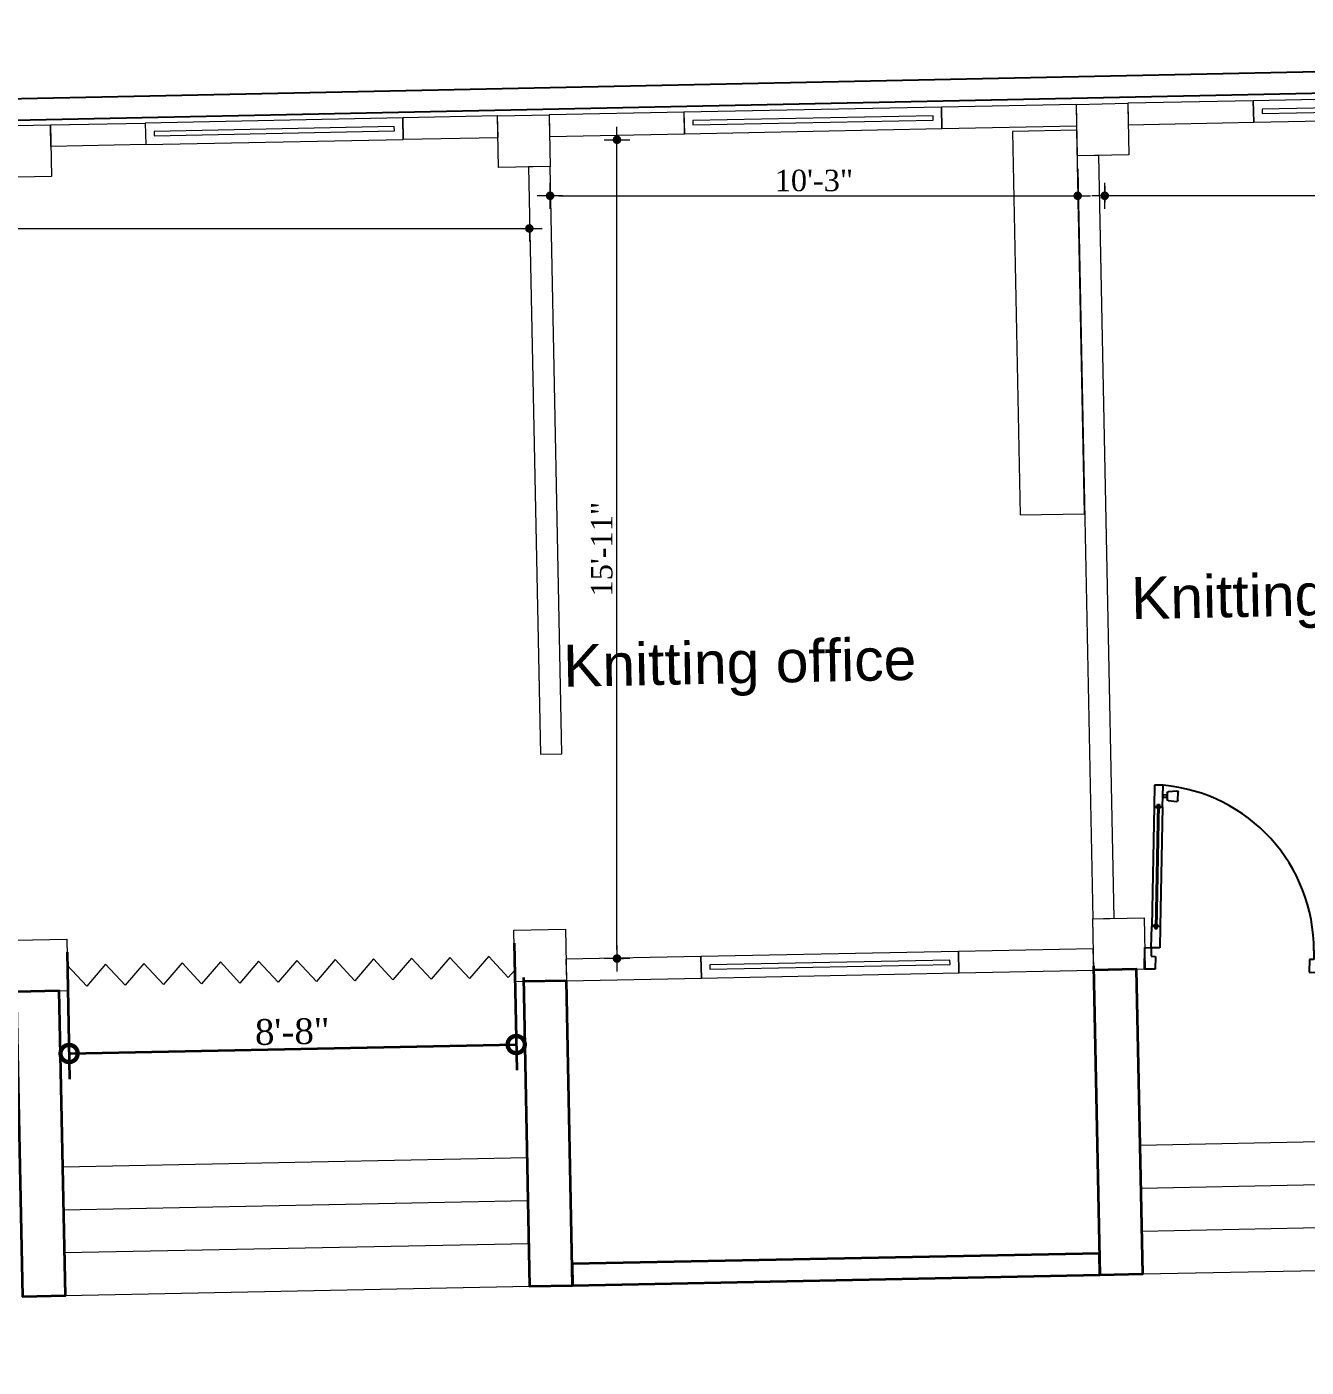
# Model space of a CAD drawing. Header units: inches. Extents: x -98933 to 1585249, y -3352739 to 192771.
# Drawn here: x 20998 to 21296.1, y 49222.8 to 49535.1 of the extents above; entities that cross this region are included whole.
import ezdxf

# ---------------------------------------------------------------- set-up
doc = ezdxf.new("R2010")
doc.units = ezdxf.units.IN
doc.header["$MEASUREMENT"] = 0
doc.header["$PDMODE"] = 35
doc.layers.get('0').update_dxf_attribs({"lineweight": 0})
doc.layers.get('Defpoints').update_dxf_attribs({"lineweight": 0})
doc.layers.add('A site line', color=7, linetype='Continuous')
doc.layers.add('A-Door', color=150, linetype='Continuous')
for name, color, linetype, lineweight in [('A window', 150, 'Continuous', 0), ('COLUMN-2', 102, 'Continuous', 0), ('Floor', 7, 'Continuous', 5), ('Layer1', 134, 'Continuous', 0), ('New furniture', 42, 'Continuous', 9), ('New stair', 40, 'Continuous', 35), ('new stair full height', 6, 'Continuous', 0), ('New Wall', 7, 'Continuous', 5), ('New window', 132, 'Continuous', 35), ('TEX', 7, 'Continuous', 0), ('wall-line', 7, 'Continuous', 0)]:
    doc.layers.add(name, color=color, linetype=linetype, lineweight=lineweight)
doc.styles.add('ARCH', font='times.ttf')
doc.styles.add('REG', font='times.ttf')
doc.styles.add('style1', font='arial.ttf')
doc.dimstyles.new('Dim-Pres', dxfattribs={"dimtxt": 5.5, "dimasz": 2, "dimexe": 1.5, "dimexo": 1.5, "dimgap": 1, "dimtad": 3, "dimdec": 0, "dimzin": 3, "dimdsep": 46, "dimlunit": 4, "dimtxsty": 'REG', "dimblk": 'point', "dimcen": 2, "dimclrd": 256, "dimclre": 256, "dimclrt": 7, "dimadec": 0, "dimazin": 0, "dimtfac": 0.75, "dimtdec": 0, "dimtmove": 1, "dimatfit": 3, "dimldrblk": 'point', "dimfxl": 0, "dimtolj": 1, "dimtzin": 0, "dimlwd": -1, "dimlwe": -1, "dimarcsym": 1})
doc.dimstyles.new('Sunnya', dxfattribs={"dimtxt": 6, "dimasz": 8, "dimexe": 6, "dimexo": 3, "dimgap": 1, "dimtad": 3, "dimdec": 0, "dimzin": 3, "dimdsep": 46, "dimlunit": 4, "dimtxsty": 'ARCH', "dimblk": 'DOTSMALL', "dimcen": -2, "dimclrd": 256, "dimclre": 256, "dimclrt": 7, "dimadec": 0, "dimazin": 0, "dimtfac": 0.75, "dimtdec": 0, "dimtmove": 1, "dimatfit": 3, "dimfxl": 0, "dimtolj": 1, "dimtzin": 0, "dimlwd": -1, "dimlwe": -1, "dimarcsym": 0})

# ---------------------------------------------------------------- blocks, each defined once
blk = doc.blocks.new('A$C410B7781')
at = {"layer": 'A window', "ltscale": 30}
blk.add_lwpolyline([(-51.04, 7.56), (-51.04, 2.56), (8.96, 2.56), (8.96, 7.56), (-51.04, 7.56)], dxfattribs=at)
blk.add_lwpolyline([(-49.04, 5.56), (-49.04, 4.56), (6.96, 4.56), (6.96, 5.56)], close=True, dxfattribs=at)
blk = doc.blocks.new('e6y')
at = {"layer": 'new stair full height', "ltscale": 30, "elevation": -1.21}
for points in [[(-1076.2, 4647.37), (-1071.74, 4642.37)], [(-1067.29, 4647.37), (-1071.74, 4642.37)], [(-1067.29, 4647.37), (-1062.83, 4642.37)], [(-1058.37, 4647.37), (-1062.83, 4642.37)], [(-1058.37, 4647.37), (-1053.91, 4642.37)], [(-1049.45, 4647.37), (-1053.91, 4642.37)], [(-1049.45, 4647.37), (-1044.99, 4642.37)], [(-1040.53, 4647.37), (-1044.99, 4642.37)], [(-1040.53, 4647.37), (-1036.07, 4642.37)], [(-1031.62, 4647.37), (-1036.07, 4642.37)], [(-1031.62, 4647.37), (-1027.16, 4642.37)], [(-1022.7, 4647.37), (-1027.16, 4642.37)], [(-1022.7, 4647.37), (-1018.24, 4642.37)], [(-1013.78, 4647.37), (-1018.24, 4642.37)], [(-1013.78, 4647.37), (-1009.32, 4642.37)], [(-1004.86, 4647.37), (-1009.32, 4642.37)], [(-1004.86, 4647.37), (-1000.41, 4642.37)], [(-995.95, 4647.37), (-1000.41, 4642.37)], [(-995.95, 4647.37), (-991.49, 4642.37)], [(-987.03, 4647.37), (-991.49, 4642.37)], [(-987.03, 4647.37), (-982.57, 4642.37)], [(-977.99, 4647.5), (-982.57, 4642.37)], [(-977.99, 4647.37), (-973.53, 4642.37)], [(-971.99, 4644.1), (-973.53, 4642.37)]]:
    blk.add_lwpolyline(points, dxfattribs=at)
blk = doc.blocks.new('_DotSmall')
at = {"layer": 'wall-line', "color": 0, "const_width": 0.5}
blk.add_lwpolyline([(-0.0625, 0, 1), (0.0625, 0, 1)], format="xyb", close=True, dxfattribs=at)
blk = doc.blocks.new('*D416')
at = {"layer": 'Defpoints', "color": 0, "ltscale": 30, "transparency": 16777216}
for p in [(21111.49, 49324.57, -1.21), (21007.31, 49322.48, -1.21), (21112.03, 49297.95)]:
    blk.add_point(p, dxfattribs=at)
at = {"layer": 'New stair', "ltscale": 30, "transparency": 16777216}
for p, q in [((21111.55, 49321.57), (21112.15, 49291.96)), ((21007.37, 49319.48), (21007.96, 49289.87)), ((21007.84, 49295.86), (21112.03, 49297.95))]:
    blk.add_line(p, q, dxfattribs=at)
at = {"layer": 'New stair', "ltscale": 30, "transparency": 16777216, "xscale": 8, "yscale": 8, "zscale": 8}
for p, rotation in [((21007.84, 49295.86), 181.1488679749035), ((21112.03, 49297.95), 1.148867974903522)]:
    blk.add_blockref('_DotSmall', p, dxfattribs=dict(at, rotation=rotation))
at = {"layer": 'New stair', "color": 7, "ltscale": 30, "transparency": 16777216, "insert": (21059.85, 49300.96), "char_height": 6, "attachment_point": 5, "rotation": 1.1489, "style": 'ARCH'}
blk.add_mtext('\\A1;8\'-8"', dxfattribs=at)
blk = doc.blocks.new('A$C41F26458')
at = {"layer": 'A-Door'}
for p, q in [((-30.82, 93.07, 5.25), (-30.82, 87.23, 5.25)), ((-28.49, 93.07, 5.25), (-30.82, 93.07, 5.25)), ((-28.49, 87.23, 5.25), (-28.49, 93.07, 5.25)), ((-24.7, 91.58, 5.25), (-27.04, 91.34, 5.25)), ((-24.38, 89.01, 5.25), (-24.38, 91.29, 5.25)), ((-30.82, 90.44, 5.25), (-30.82, 89.86, 5.25)), ((-29.95, 87.81, 5.25), (-29.36, 87.81, 5.25)), ((-29.95, 87.23, 5.25), (-29.95, 87.81, 5.25)), ((-29.8, 87.81, 5.25), (-29.8, 54.11, 5.25)), ((-29.66, 87.81, 5.25), (-29.66, 54.11, 5.25)), ((-29.51, 87.81, 5.25), (-29.51, 54.11, 5.25)), ((-29.36, 87.81, 5.25), (-29.36, 87.23, 5.25)), ((-28.49, 90.44, 5.25), (-28.49, 89.86, 5.25)), ((-27.3, 90.44, 5.25), (-28.49, 90.44, 5.25)), ((-28.49, 89.86, 5.25), (-27.3, 89.86, 5.25)), ((-27.3, 91.05, 5.25), (-27.3, 89.25, 5.25)), ((-27.3, 89.86, 5.25), (-27.3, 90.44, 5.25)), ((-27.04, 88.96, 5.25), (-24.7, 88.72, 5.25)), ((-30.82, 87.23, 5.25), (-30.82, 54.7, 5.25)), ((-30.82, 87.23, 5.25), (-29.95, 87.23, 5.25)), ((-29.36, 87.23, 5.25), (-28.49, 87.23, 5.25)), ((-28.49, 87.23, 5.25), (-28.49, 54.7, 5.25)), ((-30.82, 48.86, 5.25), (-30.82, 54.7, 5.25)), ((-30.82, 54.7, 5.25), (-29.95, 54.7, 5.25)), ((-29.95, 54.7, 5.25), (-29.95, 54.11, 5.25)), ((-29.36, 54.11, 5.25), (-29.36, 54.7, 5.25)), ((-29.36, 54.7, 5.25), (-28.49, 54.7, 5.25)), ((-28.49, 54.7, 5.25), (-28.49, 48.86, 5.25)), ((-29.95, 54.11, 5.25), (-29.36, 54.11, 5.25)), ((-32.58, 48.86, 5.25), (-30.82, 48.86, 5.25)), ((-32.58, 43.02, 5.25), (-32.58, 48.86, 5.25)), ((-28.49, 48.86, 5.25), (-30.82, 48.86, 5.25)), ((-30.82, 48.86, 5.25), (-30.82, 46.52, 5.25)), ((15.14, 48.86, 5.25), (13.39, 48.86, 5.25)), ((13.39, 48.86, 5.25), (13.39, 46.52, 5.25)), ((15.14, 43.02, 5.25), (15.14, 48.86, 5.25)), ((-30.82, 46.52, 5.25), (-29.66, 46.52, 5.25)), ((-29.66, 46.52, 5.25), (-29.66, 43.02, 5.25)), ((12.22, 46.52, 5.25), (12.22, 43.02, 5.25)), ((13.39, 46.52, 5.25), (12.22, 46.52, 5.25)), ((-29.66, 43.02, 5.25), (-32.58, 43.02, 5.25)), ((12.22, 43.02, 5.25), (15.14, 43.02, 5.25))]:
    blk.add_line(p, q, dxfattribs=at)
blk.add_arc((-31.51, 48.27, 5.25), 44.9, 0.7452, 86.1464, dxfattribs=at)
at = {"layer": 'A-Door', "extrusion": (0, 0, -1)}
for centre, major_axis, start_param, end_param in [((-27.01, 91.05, 5.25), (-0.206, 0.206), 5.497787, 6.968915), ((-24.67, 91.29, 5.25), (-0.206, 0.206), 0.68573, 2.356194), ((-27.01, 89.25, 5.25), (0.206, 0.206), 2.455863, 3.926991), ((-24.67, 89.01, 5.25), (0.206, 0.206), 0.785398, 2.455863), ((-29.83, 87.28, 5.25), (-0.341, 0.341), 3.869573, 5.385489), ((-29.48, 87.28, 5.25), (0.341, 0.341), 0.897697, 2.413612)]:
    blk.add_ellipse(centre, major_axis=major_axis, ratio=1, start_param=start_param, end_param=end_param, dxfattribs=at)
at = {"layer": 'A-Door'}
for centre, major_axis, start_param, end_param in [((-29.83, 54.64, 5.25), (-0.341, -0.341), 3.869573, 5.385489), ((-29.48, 54.64, 5.25), (0.341, -0.341), 0.897697, 2.413612)]:
    blk.add_ellipse(centre, major_axis=major_axis, ratio=1, start_param=start_param, end_param=end_param, dxfattribs=at)
blk = doc.blocks.new('dot')
at = {"color": 4}
for p, q in [((-1.5, 0), (1.5, 0)), ((0, 1.5), (0, -1.5))]:
    blk.add_line(p, q, dxfattribs=at)
at = {"color": 6, "const_width": 0.5}
blk.add_lwpolyline([(-0.25, 0, 1), (0.25, 0, 1)], format="xyb", close=True, dxfattribs=at)
blk = doc.blocks.new('point')
blk.add_blockref('dot', (0, 0))
blk = doc.blocks.new('*D438')
at = {"layer": 'Defpoints', "color": 0, "ltscale": 30, "transparency": 16777216}
for p in [(21115.09, 49494.16, -11.61), (21115.09, 49488.12), (19427.77, 49468.67, 0.5)]:
    blk.add_point(p, dxfattribs=at)
at = {"layer": 'Layer1', "ltscale": 30, "transparency": 16777216}
for p, q in [((19427.77, 49484.12), (19427.77, 49489.62)), ((21115.09, 49489.62), (21115.09, 49486.62)), ((19429.77, 49488.12), (21113.09, 49488.12)), ((20271.43, 49488.12), (20265.95, 49473.72)), ((20265.95, 49473.72), (20243.74, 49473.72))]:
    blk.add_line(p, q, dxfattribs=at)
at = {"layer": 'Layer1', "ltscale": 30, "transparency": 16777216, "xscale": 2, "yscale": 2, "zscale": 2, "rotation": 180}
blk.add_blockref('point', (19427.77, 49488.12), dxfattribs=at)
at = {"layer": 'Layer1', "ltscale": 30, "transparency": 16777216, "xscale": 2, "yscale": 2, "zscale": 2}
blk.add_blockref('point', (21115.09, 49488.12), dxfattribs=at)
at = {"layer": 'Layer1', "color": 7, "ltscale": 30, "transparency": 16777216, "insert": (20254.84, 49477.27), "char_height": 5, "attachment_point": 5, "style": 'REG'}
blk.add_mtext('\\A1;140\'-7"', dxfattribs=at)
blk = doc.blocks.new('*D441')
at = {"layer": 'Defpoints', "color": 0, "ltscale": 30, "transparency": 16777216}
for p in [(21132.64, 49508.79, -11.61), (21135.51, 49508.79), (21132.54, 49317.99, -12.82)]:
    blk.add_point(p, dxfattribs=at)
at = {"layer": 'Layer1', "ltscale": 30, "transparency": 16777216}
for p, q in [((21135.07, 49508.79), (21137.01, 49508.79)), ((21135.51, 49319.99), (21135.51, 49506.79)), ((21135.2, 49317.99), (21137.01, 49317.99))]:
    blk.add_line(p, q, dxfattribs=at)
at = {"layer": 'Layer1', "ltscale": 30, "transparency": 16777216, "xscale": 2, "yscale": 2, "zscale": 2}
for p, rotation in [((21135.51, 49508.79), 90), ((21135.51, 49317.99), 270)]:
    blk.add_blockref('point', p, dxfattribs=dict(at, rotation=rotation))
at = {"layer": 'Layer1', "color": 7, "ltscale": 30, "transparency": 16777216, "insert": (21131.97, 49413.39), "char_height": 5, "attachment_point": 5, "rotation": 90, "style": 'REG'}
blk.add_mtext('\\A1;15\'-11"', dxfattribs=at)
blk = doc.blocks.new('*D442')
at = {"layer": 'Defpoints', "color": 0, "ltscale": 30, "transparency": 16777216}
for p in [(21119.93, 49502.57, -11.61), (21242.87, 49502.04, -12.82), (21242.87, 49495.73)]:
    blk.add_point(p, dxfattribs=at)
at = {"layer": 'Layer1', "ltscale": 30, "transparency": 16777216}
for p, q in [((21119.93, 49497.44), (21119.93, 49494.23)), ((21121.93, 49495.73), (21240.87, 49495.73)), ((21242.87, 49497.09), (21242.87, 49494.23))]:
    blk.add_line(p, q, dxfattribs=at)
at = {"layer": 'Layer1', "ltscale": 30, "transparency": 16777216, "xscale": 2, "yscale": 2, "zscale": 2, "rotation": 180}
blk.add_blockref('point', (21119.93, 49495.73), dxfattribs=at)
at = {"layer": 'Layer1', "ltscale": 30, "transparency": 16777216, "xscale": 2, "yscale": 2, "zscale": 2}
blk.add_blockref('point', (21242.87, 49495.73), dxfattribs=at)
at = {"layer": 'Layer1', "color": 7, "ltscale": 30, "transparency": 16777216, "insert": (21181.4, 49499.27), "char_height": 5, "attachment_point": 5, "style": 'REG'}
blk.add_mtext('\\A1;10\'-3"', dxfattribs=at)
blk = doc.blocks.new('*D444')
at = {"layer": 'Defpoints', "color": 0, "ltscale": 30, "transparency": 16777216}
for p in [(21379.24, 49507.77, -11.61), (21249.18, 49505.17, -11.61), (21249.18, 49495.73)]:
    blk.add_point(p, dxfattribs=at)
at = {"layer": 'Layer1', "ltscale": 30, "transparency": 16777216}
for p, q in [((21379.24, 49498.4), (21379.24, 49494.23)), ((21249.18, 49498), (21249.18, 49494.23)), ((21377.24, 49495.73), (21251.18, 49495.73))]:
    blk.add_line(p, q, dxfattribs=at)
at = {"layer": 'Layer1', "ltscale": 30, "transparency": 16777216, "xscale": 2, "yscale": 2, "zscale": 2, "rotation": 180}
blk.add_blockref('point', (21249.18, 49495.73), dxfattribs=at)
at = {"layer": 'Layer1', "ltscale": 30, "transparency": 16777216, "xscale": 2, "yscale": 2, "zscale": 2}
blk.add_blockref('point', (21379.24, 49495.73), dxfattribs=at)
at = {"layer": 'Layer1', "color": 7, "ltscale": 30, "transparency": 16777216, "insert": (21314.21, 49499.27), "char_height": 5, "attachment_point": 5, "style": 'REG'}
blk.add_mtext('\\A1;10\'-10"', dxfattribs=at)

msp = doc.modelspace()

# ---------------------------------------------------------------- linework, layer by layer
at = {"layer": 'A site line', "color": 7, "ltscale": 30, "elevation": -11.61}
for points in [[(19271.7, 48389.62), (19298.67, 49483.05), (21799.15, 49535.11), (21790.31, 49177.99)], [(19291.78, 49000.85), (19303.55, 49478.15), (21794.02, 49530), (21785.31, 49178.11)]]:
    msp.add_lwpolyline(points, dxfattribs=at)
at = {"layer": 'COLUMN-2', "color": 7, "ltscale": 20000}
for points, elevation in [([(21242.57, 49517.04), (21254.56, 49517.28), (21254.8, 49505.28), (21242.81, 49505.04), (21242.57, 49517.04)], -11.61), ([(21107.69, 49514.33), (21119.69, 49514.57), (21119.93, 49502.57), (21107.93, 49502.33), (21107.69, 49514.33)], -11.61), ([(20991.5, 49512), (21003.5, 49512.24), (21003.74, 49500.24), (20991.74, 49500), (20991.5, 49512)], -11.61), ([(21246.37, 49327.27), (21258.37, 49327.51), (21258.61, 49315.52), (21246.61, 49315.28), (21246.37, 49327.27)], -12.82), ([(21111.49, 49324.57), (21123.49, 49324.81), (21123.73, 49312.81), (21111.73, 49312.57), (21111.49, 49324.57)], -12.82), ([(20995.31, 49322.24), (21007.31, 49322.48), (21007.55, 49310.48), (20995.55, 49310.24), (20995.31, 49322.24)], -12.82)]:
    msp.add_lwpolyline(points, dxfattribs=dict(at, elevation=elevation))
at = {"layer": 'New furniture', "color": 7, "ltscale": 30, "elevation": -11.61}
msp.add_lwpolyline([(21117.67, 49365.6), (21122.67, 49365.7), (21119.93, 49502.57), (21114.93, 49502.47)], close=True, dxfattribs=at)
at = {"layer": 'New stair', "color": 7, "ltscale": 30}
for points, elevation in [([(21246.59, 49316.27), (21248.04, 49244.29), (21258.03, 49244.49), (21256.61, 49315.48), (21246.61, 49315.28)], -12.35), ([(20995.53, 49311.24), (20996.97, 49239.25), (21006.97, 49239.45), (21005.55, 49310.44), (20995.55, 49310.24)], -12.82), ([(21113.71, 49313.61), (21115.16, 49241.62), (21125.15, 49241.83), (21123.73, 49312.81), (21113.73, 49312.61)], -12.61), ([(21125.15, 49241.83), (21248.04, 49244.29), (21247.93, 49249.29), (21125.05, 49246.82), (21125.15, 49241.83)], -12.61)]:
    msp.add_lwpolyline(points, dxfattribs=dict(at, elevation=elevation))
at = {"layer": 'new stair full height', "color": 7, "ltscale": 30}
for p, q in [((21257.43, 49274.48, -12.34), (21787.96, 49285.12, -11.33)), ((21257.63, 49264.49, -12.34), (21787.71, 49275.12, -11.33)), ((21006.37, 49269.45, -12.81), (21114.56, 49271.62, -12.61)), ((21257.83, 49254.49, -12.34), (21787.47, 49265.11, -11.33)), ((21006.57, 49259.45, -12.81), (21114.76, 49261.62, -12.61)), ((21258.03, 49244.49, -12.34), (21787.22, 49255.1, -11.33)), ((21006.77, 49249.45, -12.81), (21114.96, 49251.62, -12.61)), ((21006.97, 49239.45, -12.81), (21115.16, 49241.62, -12.61))]:
    msp.add_line(p, q, dxfattribs=at)
at = {"layer": 'New Wall', "color": 7, "ltscale": 30}
for points, elevation in [([(21211.22, 49511.41), (21242.67, 49512.04), (21242.57, 49517.04), (21211.12, 49516.41)], -11.61), ([(21254.66, 49512.28), (21283.89, 49512.86), (21283.79, 49517.86), (21254.56, 49517.28)], -11.61), ([(21085.69, 49508.89), (21107.79, 49509.33), (21107.69, 49514.33), (21085.59, 49513.89)], -11.61), ([(21119.79, 49509.57), (21151.23, 49510.2), (21151.13, 49515.2), (21119.69, 49514.57)], -11.61), ([(21003.5, 49512.24), (21025.6, 49512.69), (21025.7, 49507.69), (21003.6, 49507.24)], 1.71), ([(21215.17, 49314.64), (21246.61, 49315.28), (21246.51, 49320.27), (21215.07, 49319.64)], -12.82), ([(21123.73, 49312.81), (21155.18, 49313.44), (21155.08, 49318.44), (21123.63, 49317.81)], -12.82)]:
    msp.add_lwpolyline(points, close=True, dxfattribs=dict(at, elevation=elevation))
at = {"layer": 'New Wall', "color": 7, "ltscale": 30, "elevation": -12.82}
msp.add_lwpolyline([(21242.87, 49502.04), (21246.37, 49327.27), (21251.37, 49327.37), (21247.81, 49505.14), (21242.81, 49505.04)], dxfattribs=at)
at = {"layer": 'TEX', "color": 7, "lineweight": 0, "ltscale": 30, "elevation": -12.82}
msp.add_lwpolyline([(21242.69, 49511.04), (21227.69, 49510.74), (21229.48, 49421.35), (21244.48, 49421.65), (21242.69, 49511.04)], dxfattribs=at)

# ---------------------------------------------------------------- block references
at = {"layer": 'Floor', "color": 7, "rotation": 1.148867974903527}
msp.add_blockref('e6y', (22176.59, 44691.62, -11.61), dxfattribs=at)
at = {"layer": 'New window', "color": 7, "ltscale": 30, "rotation": 1.148867974903527}
for p in [(21334.97, 49511.33, -11.61), (21076.78, 49506.15, -11.61), (21202.31, 49508.67, -11.61), (21206.26, 49311.91, -12.82)]:
    msp.add_blockref('A$C410B7781', p, dxfattribs=at)
at = {"layer": 'TEX', "color": 7, "lineweight": 0, "ltscale": 30, "xscale": 0.8571428571397621, "yscale": 0.857142857144936, "zscale": 0.8571428571428469, "rotation": 358.8511320245364}
msp.add_blockref('A$C41F26458', (21285.59, 49278.12, -17.32), dxfattribs=at)

# ---------------------------------------------------------------- texts
at = {"layer": 'TEX', "color": 7, "lineweight": 0, "ltscale": 30, "char_height": 9.8156, "width": 99.907, "attachment_point": 1, "rotation": 1.1489, "style": 'style1'}
for insert in [(21255.21, 49406.87, -7.5), (21122.86, 49391.11, -7.5)]:
    msp.add_mtext('Knitting office', dxfattribs=dict(at, insert=insert))

# ---------------------------------------------------------------- dimensions: what is measured, and where the dimension line sits
at = {"layer": 'Layer1', "ltscale": 30}
dim = msp.add_linear_dim(base=(21135.51, 49508.79), p1=(21132.54, 49317.99, -12.82), p2=(21132.64, 49508.79, -11.61), angle=90, dimstyle='Dim-Pres', override={"dimtxt": 5, "dimfxl": 4, "dimfxlon": 1}, dxfattribs=at)
dim.commit()
dim.dimension.update_dxf_attribs({"geometry": '*D441', "text_midpoint": (21131.97, 49413.39)})
for base, p1, p2, picture, middle in [((21249.18, 49495.73), (21379.24, 49507.77, -11.61), (21249.18, 49505.17, -11.61), '*D444', (21314.21, 49499.27)), ((21242.87, 49495.73), (21119.93, 49502.57, -11.61), (21242.87, 49502.04, -12.82), '*D442', (21181.4, 49499.27))]:
    dim = msp.add_linear_dim(base=base, p1=p1, p2=p2, dimstyle='Dim-Pres', override={"dimtxt": 5, "dimfxl": 4, "dimfxlon": 1}, dxfattribs=at)
    dim.commit()
    dim.dimension.update_dxf_attribs({"geometry": picture, "text_midpoint": middle})
dim = msp.add_linear_dim(base=(21115.09, 49488.12), p1=(19427.77, 49468.67, 0.5), p2=(21115.09, 49494.16, -11.61), dimstyle='Dim-Pres', override={"dimtxt": 5, "dimfxl": 4, "dimfxlon": 1}, dxfattribs=at)
dim.commit()
dim.dimension.update_dxf_attribs({"geometry": '*D438', "text_midpoint": (20264.95, 49473.72), "dimtype": 160})
at = {"layer": 'New stair', "color": 7, "ltscale": 30}
dim = msp.add_linear_dim(base=(21112.03, 49297.95, -11.61), p1=(21007.31, 49322.48, -12.82), p2=(21111.49, 49324.57, -12.82), angle=1.1489, dimstyle='Sunnya', dxfattribs=at)
dim.commit()
dim.dimension.update_dxf_attribs({"geometry": '*D416', "text_midpoint": (21059.85, 49300.96, -11.61)})

doc.saveas('drawing.dxf')
